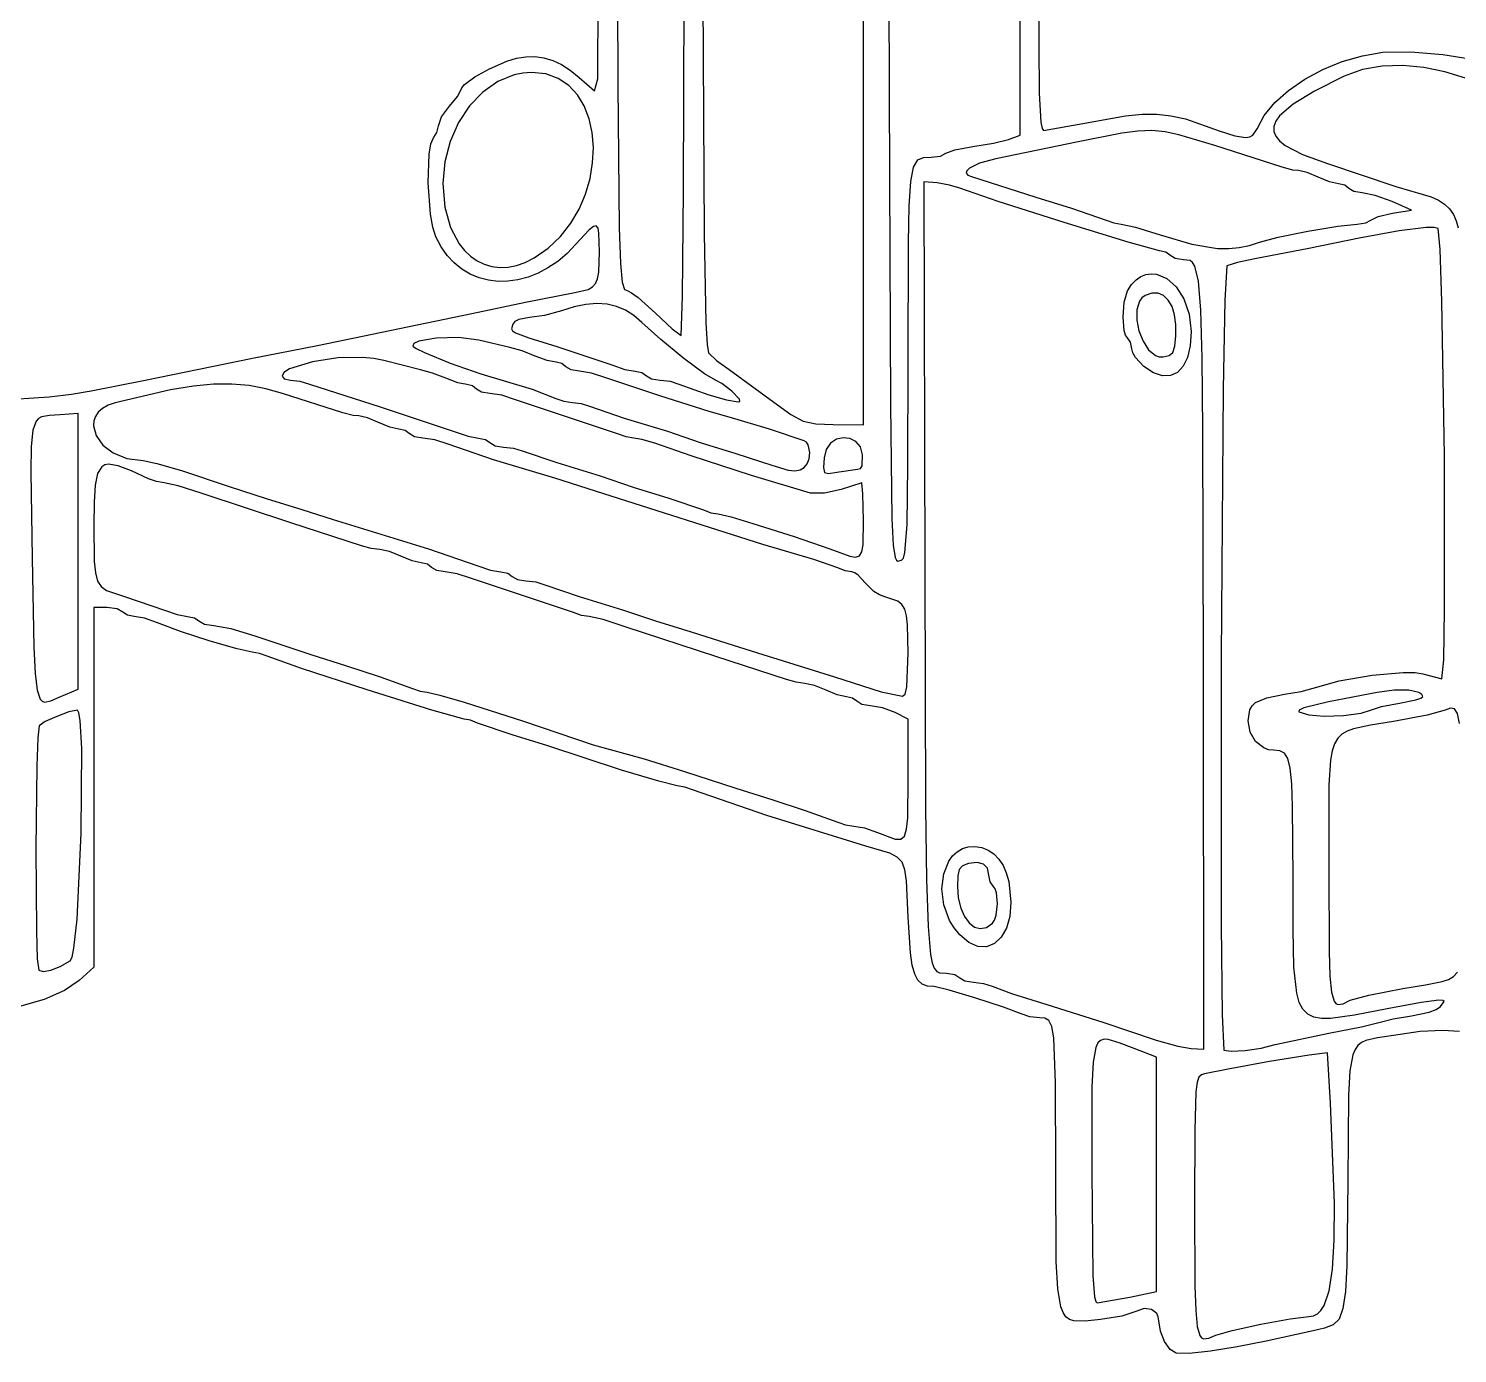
# Model space of a CAD drawing. Extents: x 19 to 1860, y 54 to 866.
# Drawn here: x 399.7 to 588.2, y 57.6 to 232.3 of the extents above; entities that cross this region are included whole.
import ezdxf

# ---------------------------------------------------------------- set-up
doc = ezdxf.new("R2010")
doc.units = 0

msp = doc.modelspace()

# ---------------------------------------------------------------- linework, layer by layer
at = {"layer": 'Layer 1'}
for p, q in [((477.27995, 260.96785), (477.420938, 224.88422)), ((513.08821, 261.82087), (513.2667, 212.56507)), ((486.098953, 211.039457), (486.229, 257.16867)), ((488.50835, 256.26099), (488.824812, 205.277615)), ((530.50146, 218.287), (530.502, 241.88)), ((532.86258, 242.61758), (533.014716, 223.793643)), ((474.78064, 225.70568), (474.898757, 241.227141)), ((509.84144, 210.65304), (509.841, 241.229)), ((462.78472, 228.02266), (464.057101, 228.415725)), ((464.057101, 228.415725), (465.290813, 228.624202)), ((465.290813, 228.624202), (466.494151, 228.646245)), ((466.494151, 228.646245), (467.675414, 228.480007)), ((467.675414, 228.480007), (468.842896, 228.123644)), ((468.842896, 228.123644), (470.004895, 227.575309)), ((573.005812, 227.976223), (575.67308, 228.752028)), ((575.67308, 228.752028), (578.36679, 229.20627)), ((578.36679, 229.20627), (582.040565, 229.270536)), ((582.040565, 229.270536), (586.281217, 228.937403)), ((586.281217, 228.937403), (589.885207, 228.348351)), ((458.579869, 225.968563), (460.520192, 227.043613)), ((460.520192, 227.043613), (462.78472, 228.02266)), ((463.774936, 226.240351), (461.613696, 225.352324)), ((464.904592, 226.472667), (463.774936, 226.240351)), ((466.05754, 226.55207), (464.904592, 226.472667)), ((467.939459, 226.345533), (466.05754, 226.55207)), ((469.57625, 225.755508), (467.939459, 226.345533)), ((470.004895, 227.575309), (471.169708, 226.833157)), ((471.169708, 226.833157), (472.34563, 225.89534)), ((568.050571, 225.642096), (570.439978, 226.924398)), ((570.439978, 226.924398), (573.005812, 227.976223)), ((575.670692, 226.915172), (573.24075, 226.03913)), ((578.274316, 227.377588), (575.670692, 226.915172)), ((580.993831, 227.460845), (578.274316, 227.377588)), ((583.771448, 227.19941), (580.993831, 227.460845)), ((586.549376, 226.627751), (583.771448, 227.19941)), ((589.269826, 225.780333), (586.549376, 226.627751)), ((456.71474, 224.1891), (456.847606, 224.536179)), ((456.847606, 224.536179), (457.224476, 224.962171)), ((457.224476, 224.962171), (458.579869, 225.968563)), ((461.613696, 225.352324), (459.630219, 223.958686)), ((470.967289, 224.826375), (469.57625, 225.755508)), ((472.111948, 223.602513), (470.967289, 224.826375)), ((472.34563, 225.89534), (474.38008, 224.1151)), ((474.38008, 224.1151), (474.78064, 225.70568)), ((477.420938, 224.88422), (477.625203, 206.056412)), ((565.912586, 224.17486), (568.050571, 225.642096)), ((573.24075, 226.03913), (569.361222, 224.089201)), ((455.23899, 222.08422), (456.281234, 223.357134)), ((456.281234, 223.357134), (456.71474, 224.1891)), ((459.630219, 223.958686), (457.880904, 222.130131)), ((473.009603, 222.128301), (472.111948, 223.602513)), ((533.014716, 223.793643), (533.241259, 219.996741)), ((562.690852, 220.867754), (564.101015, 222.568231)), ((564.101015, 222.568231), (565.912586, 224.17486)), ((569.361222, 224.089201), (566.526598, 222.36204)), ((453.76323, 219.52421), (454.196738, 220.677596)), ((454.196738, 220.677596), (455.23899, 222.08422)), ((457.880904, 222.130131), (456.422149, 219.937357)), ((473.659627, 220.448119), (473.009603, 222.128301)), ((538.76555, 219.81793), (544.404591, 220.832107)), ((544.404591, 220.832107), (546.594575, 221.044443)), ((546.594575, 221.044443), (548.548886, 221.050561)), ((548.548886, 221.050561), (550.405536, 220.843176)), ((550.405536, 220.843176), (552.302539, 220.415)), ((561.75709, 219.11897), (562.690852, 220.867754)), ((564.729577, 220.819256), (564.217887, 220.105008)), ((566.526598, 222.36204), (564.729577, 220.819256)), ((453.1176, 217.90769), (453.573585, 218.647985)), ((453.573585, 218.647985), (453.76323, 219.52421)), ((456.422149, 219.937357), (455.310355, 217.451058)), ((474.061395, 218.606345), (473.659627, 220.448119)), ((533.241259, 219.996741), (533.402758, 219.161221)), ((533.402758, 219.161221), (533.60045, 218.90448)), ((533.60045, 218.90448), (538.76555, 219.81793)), ((546.04069, 218.811478), (543.936358, 218.544218)), ((547.873505, 218.869407), (546.04069, 218.811478)), ((549.619288, 218.712926), (547.873505, 218.869407)), ((551.462524, 218.336953), (549.619288, 218.712926)), ((552.302539, 220.415), (556.76965, 218.86713)), ((556.76965, 218.86713), (558.841869, 218.166905)), ((561.200055, 218.285978), (561.75709, 219.11897)), ((564.217887, 220.105008), (563.96286, 219.422459)), ((563.96286, 219.422459), (563.963584, 218.766808)), ((563.963584, 218.766808), (564.219146, 218.133258)), ((452.528032, 215.776435), (452.762329, 217.13815)), ((452.762329, 217.13815), (453.1176, 217.90769)), ((455.310355, 217.451058), (454.601918, 214.74193)), ((474.21428, 216.64736), (474.061395, 218.606345)), ((521.879401, 216.347936), (524.25074, 216.76336)), ((524.25074, 216.76336), (526.974048, 217.198588)), ((526.974048, 217.198588), (528.98973, 217.71417)), ((538.1752, 217.40203), (527.2964, 215.13308)), ((528.98973, 217.71417), (530.50146, 218.287)), ((543.936358, 218.544218), (538.1752, 217.40203)), ((556.1793, 216.90621), (551.462524, 218.336953)), ((565.070859, 214.031194), (556.1793, 216.90621)), ((558.841869, 218.166905), (560.273492, 217.970905)), ((560.273492, 217.970905), (560.791435, 218.064129)), ((560.791435, 218.064129), (561.200055, 218.285978)), ((564.219146, 218.133258), (564.728635, 217.51701)), ((564.728635, 217.51701), (565.491137, 216.913264)), ((565.491137, 216.913264), (567.771531, 215.724084)), ((452.405756, 211.969202), (452.528032, 215.776435)), ((474.117657, 214.615542), (474.21428, 216.64736)), ((516.462967, 214.0623), (517.003217, 215.013664)), ((517.003217, 215.013664), (517.762692, 215.339943)), ((517.762692, 215.339943), (518.77871, 215.3746)), ((518.77871, 215.3746), (520.01348, 215.523068)), ((520.01348, 215.523068), (520.71011, 215.87996)), ((520.71011, 215.87996), (521.879401, 216.347936)), ((527.2964, 215.13308), (525.162727, 214.564511)), ((567.771531, 215.724084), (571.05303, 214.52733)), ((454.601918, 214.74193), (454.35324, 211.88067)), ((473.770901, 212.555271), (474.117657, 214.615542)), ((516.104626, 212.152388), (516.462967, 214.0623)), ((523.476744, 213.582728), (523.401681, 213.281594)), ((523.401681, 213.281594), (523.604692, 213.018736)), ((523.809115, 213.90701), (523.476744, 213.582728)), ((523.604692, 213.018736), (524.10654, 212.80928)), ((525.162727, 214.564511), (523.809115, 213.90701)), ((566.483615, 213.66456), (565.070859, 214.031194)), ((567.2218, 213.60942), (566.483615, 213.66456)), ((568.370773, 213.351277), (567.2218, 213.60942)), ((569.83623, 212.73063), (568.370773, 213.351277)), ((571.05303, 214.52733), (580.08632, 211.52195)), ((452.71756, 207.871438), (452.405756, 211.969202)), ((454.35324, 211.88067), (454.61283, 208.779312)), ((473.173384, 210.510926), (473.770901, 212.555271)), ((513.2667, 212.56507), (513.392503, 182.699539)), ((515.890876, 208.950464), (516.104626, 212.152388)), ((519.58153, 211.96647), (517.81064, 212.13858)), ((517.81064, 212.13858), (517.93246, 160.75358)), ((521.179035, 211.696159), (519.58153, 211.96647)), ((522.53303, 211.28805), (521.179035, 211.696159)), ((527.607789, 209.530832), (522.53303, 211.28805)), ((524.10654, 212.80928), (532.56738, 210.1121)), ((571.323568, 212.108121), (569.83623, 212.73063)), ((572.5252, 211.84817), (571.323568, 212.108121)), ((573.33737, 211.672781), (572.5252, 211.84817)), ((573.88821, 211.25623), (573.33737, 211.672781)), ((574.550198, 210.840745), (573.88821, 211.25623)), ((580.08632, 211.52195), (583.67976, 210.42919)), ((472.324482, 208.526887), (473.173384, 210.510926)), ((485.958182, 197.012431), (486.098953, 211.039457)), ((509.84084, 180.0763), (509.841, 210.653)), ((509.841, 210.653), (509.84144, 210.65304)), ((536.336411, 206.739354), (527.607789, 209.530832)), ((532.56738, 210.1121), (537.28975, 208.63262)), ((575.62947, 210.66793), (574.550198, 210.840745)), ((577.356481, 210.331094), (575.62947, 210.66793)), ((579.57577, 209.52127), (577.356481, 210.331094)), ((582.14565, 208.37461), (579.57577, 209.52127)), ((583.67976, 210.42919), (584.750465, 210.130038)), ((584.750465, 210.130038), (585.687943, 209.716975)), ((585.687943, 209.716975), (586.489253, 209.19339)), ((453.025862, 206.146559), (452.71756, 207.871438)), ((454.61283, 208.779312), (455.350844, 206.114653)), ((471.223568, 206.647532), (472.324482, 208.526887)), ((515.7844, 204.123067), (515.890876, 208.950464)), ((537.28975, 208.63262), (541.85655, 207.07946)), ((576.79177, 207.06081), (577.75538, 207.539644)), ((577.75538, 207.539644), (579.62715, 207.9732)), ((579.62715, 207.9732), (582.14565, 208.37461)), ((586.489253, 209.19339), (587.15146, 208.562676)), ((587.15146, 208.562676), (587.671624, 207.828225)), ((587.671624, 207.828225), (588.046808, 206.993427)), ((453.43023, 204.86859), (453.025862, 206.146559)), ((455.350844, 206.114653), (456.50615, 203.936406)), ((469.870017, 204.917242), (471.223568, 206.647532)), ((473.67331, 205.778558), (471.91743, 203.87789)), ((474.222107, 206.217973), (473.67331, 205.778558)), ((474.595817, 206.302346), (474.222107, 206.217973)), ((474.827699, 206.020853), (474.595817, 206.302346)), ((474.951007, 205.362669), (474.827699, 206.020853)), ((477.625203, 206.056412), (477.791604, 201.359699)), ((544.758593, 204.154491), (536.336411, 206.739354)), ((541.85655, 207.07946), (542.857148, 206.705409)), ((542.857148, 206.705409), (543.82344, 206.54981)), ((543.82344, 206.54981), (545.731578, 206.130827)), ((545.731578, 206.130827), (548.99657, 205.12347)), ((564.534546, 204.807538), (568.457121, 205.597914)), ((568.457121, 205.597914), (572.412736, 206.267448)), ((572.412736, 206.267448), (574.9642, 206.54981)), ((574.9642, 206.54981), (576.124195, 206.699924)), ((580.504406, 205.63312), (575.217508, 204.695364)), ((576.124195, 206.699924), (576.79177, 207.06081)), ((584.091882, 206.073341), (580.504406, 205.63312)), ((585.1405, 206.09013), (584.091882, 206.073341)), ((585.63486, 205.96244), (585.1405, 206.09013)), ((585.911724, 203.187184), (585.63486, 205.96244)), ((588.046808, 206.993427), (588.274072, 206.061675)), ((454.125587, 203.554604), (453.43023, 204.86859)), ((456.50615, 203.936406), (457.221184, 203.045224)), ((468.263203, 203.380394), (469.870017, 204.917242)), ((471.91743, 203.87789), (470.737435, 202.664398)), ((475.00493, 202.87294), (474.951007, 205.362669)), ((488.824812, 205.277615), (489.067607, 193.532649)), ((515.744, 188.258), (515.7844, 204.123067)), ((548.91403, 203.01712), (544.758593, 204.154491)), ((548.99657, 205.12347), (553.168538, 203.894436)), ((553.168538, 203.894436), (556.546205, 203.338862)), ((559.42048, 203.435388), (560.759754, 203.721512)), ((560.759754, 203.721512), (562.08227, 204.16265)), ((562.0822, 204.16265), (564.534546, 204.807538)), ((562.08227, 204.16265), (562.0822, 204.16265)), ((575.217508, 204.695364), (568.57626, 203.31366)), ((454.940363, 202.404448), (454.125587, 203.554604)), ((455.862114, 201.418788), (454.940363, 202.404448)), ((457.221184, 203.045224), (458.017616, 202.294287)), ((458.017616, 202.294287), (458.887806, 201.689812)), ((458.887806, 201.689812), (459.824111, 201.238012)), ((465.229914, 201.486638), (466.40244, 202.08139)), ((466.40244, 202.08139), (466.4025, 202.08137)), ((466.4025, 202.08137), (468.263203, 203.380394)), ((470.737435, 202.664398), (469.502639, 201.624074)), ((474.914499, 200.214212), (475.00493, 202.87294)), ((549.726189, 202.846346), (548.91403, 203.01712)), ((550.27704, 202.43171), (549.726189, 202.846346)), ((550.951856, 202.016226), (550.27704, 202.43171)), ((552.06198, 201.84342), (550.951856, 202.016226)), ((552.917936, 201.738125), (552.06198, 201.84342)), ((553.264437, 201.489936), (552.917936, 201.738125)), ((556.546205, 203.338862), (558.028085, 203.306948)), ((558.028085, 203.306948), (559.42048, 203.435388)), ((561.47773, 201.94592), (559.170306, 201.491578)), ((568.57626, 203.31366), (561.47773, 201.94592)), ((586.152193, 196.351838), (585.911724, 203.187184)), ((456.878395, 200.598293), (455.862114, 201.418788)), ((457.976762, 199.943628), (456.878395, 200.598293)), ((459.14477, 199.455461), (457.976762, 199.943628)), ((459.824111, 201.238012), (460.818889, 200.945101)), ((460.818889, 200.945101), (461.864501, 200.817293)), ((461.864501, 200.817293), (462.953303, 200.860804)), ((462.953303, 200.860804), (464.077655, 201.081848)), ((464.077655, 201.081848), (465.229914, 201.486638)), ((466.918425, 200.060258), (465.593893, 199.535434)), ((468.225488, 200.75625), (466.918425, 200.060258)), ((469.502639, 201.624074), (468.225488, 200.75625)), ((474.763362, 199.337643), (474.914499, 200.214212)), ((477.791604, 201.359699), (478.022475, 198.872448)), ((546.432937, 199.639454), (547.10134, 199.904796)), ((547.10134, 199.904796), (547.790654, 200.001894)), ((547.790654, 200.001894), (548.487935, 199.939095)), ((548.487935, 199.939095), (549.854625, 199.367196)), ((553.561744, 201.00777), (553.264437, 201.489936)), ((554.024147, 199.030653), (553.561744, 201.00777)), ((557.78836, 201.04253), (557.526927, 196.495169)), ((559.170306, 201.491578), (557.78836, 201.04253)), ((460.369977, 199.134458), (459.14477, 199.455461)), ((461.639936, 198.981287), (460.369977, 199.134458)), ((462.942205, 198.996615), (461.639936, 198.981287)), ((464.264339, 199.181108), (462.942205, 198.996615)), ((465.593893, 199.535434), (464.264339, 199.181108)), ((471.76733, 197.5357), (473.531924, 197.935)), ((473.531924, 197.935), (474.101602, 198.246713)), ((474.101602, 198.246713), (474.502239, 198.698035)), ((474.502239, 198.698035), (474.763362, 199.337643)), ((478.022475, 198.872448), (478.334032, 197.893165)), ((544.68263, 197.75048), (545.210638, 198.570643)), ((545.210638, 198.570643), (545.798388, 199.197519)), ((545.798388, 199.197519), (546.432937, 199.639454)), ((549.854625, 199.367196), (551.097859, 198.255883)), ((551.097859, 198.255883), (552.114088, 196.671938)), ((554.33589, 195.18507), (554.024147, 199.030653)), ((458.19049, 194.76043), (465.27406, 196.2432)), ((465.27406, 196.2432), (471.76733, 197.5357)), ((474.668845, 196.055485), (473.220988, 195.93684)), ((476.018401, 195.97096), (474.668845, 196.055485)), ((478.334032, 197.893165), (478.74249, 197.72035)), ((478.74249, 197.72035), (479.24643, 197.489812)), ((479.24643, 197.489812), (480.102506, 196.862525)), ((480.102506, 196.862525), (482.39205, 194.80368)), ((485.78628, 191.86727), (485.958182, 197.012431)), ((544.096315, 194.286175), (544.245254, 196.239311)), ((544.245254, 196.239311), (544.68263, 197.75048)), ((546.25594, 196.369538), (545.90888, 195.240255)), ((546.570878, 196.799568), (546.25594, 196.369538)), ((546.98764, 197.11416), (546.570878, 196.799568)), ((547.881906, 197.433319), (546.98764, 197.11416)), ((548.704152, 197.421863), (547.881906, 197.433319)), ((549.435256, 197.104744), (548.704152, 197.421863)), ((550.056095, 196.506912), (549.435256, 197.104744)), ((550.547548, 195.653321), (550.056095, 196.506912)), ((552.114088, 196.671938), (552.799761, 194.682143)), ((557.526927, 196.495169), (557.308253, 184.786312)), ((586.475876, 175.962678), (586.152193, 196.351838)), ((437.82519, 190.54032), (458.19049, 194.76043)), ((465.77987, 194.22133), (464.357444, 193.95706)), ((467.783789, 194.488589), (465.77987, 194.22133)), ((469.99638, 195.0949), (467.783789, 194.488589)), ((471.666333, 195.616239), (469.99638, 195.0949)), ((473.220988, 195.93684), (471.666333, 195.616239)), ((477.278155, 195.682049), (476.018401, 195.97096)), ((478.456604, 195.187535), (477.278155, 195.682049)), ((479.562246, 194.486204), (478.456604, 195.187535)), ((480.60358, 193.57684), (479.562246, 194.486204)), ((482.39205, 194.80368), (484.606601, 192.740084)), ((544.237183, 192.514606), (544.096315, 194.286175)), ((545.90888, 195.240255), (545.901146, 193.880486)), ((550.890493, 194.568921), (550.547548, 195.653321)), ((551.065807, 193.278663), (550.890493, 194.568921)), ((552.799761, 194.682143), (553.05133, 192.35328)), ((554.527715, 188.849318), (554.33589, 195.18507)), ((463.59204, 193.33186), (463.41937, 192.708674)), ((463.41937, 192.708674), (463.547704, 192.466692)), ((463.547704, 192.466692), (463.921484, 192.219689)), ((463.8645, 193.67825), (463.59204, 193.33186)), ((464.357444, 193.95706), (463.8645, 193.67825)), ((483.095492, 191.314148), (480.60358, 193.57684)), ((484.606601, 192.740084), (485.78628, 191.86727)), ((489.067607, 193.532649), (489.216167, 190.638661)), ((544.416724, 191.891764), (544.237183, 192.514606)), ((545.901146, 193.880486), (546.187426, 192.44441)), ((546.187426, 192.44441), (546.722407, 191.086202)), ((551.05437, 191.8075), (551.065807, 193.278663)), ((553.05133, 192.35328), (552.929835, 190.483481)), ((429.26586, 188.83779), (437.82519, 190.54032)), ((450.542743, 190.804597), (450.38973, 190.44787)), ((450.38973, 190.44787), (450.834143, 190.111058)), ((451.180851, 191.107554), (450.542743, 190.804597)), ((453.477604, 191.51257), (451.180851, 191.107554)), ((456.41049, 191.583746), (453.477604, 191.51257)), ((459.11001, 191.24191), (456.41049, 191.583746)), ((463.2075, 190.27756), (459.11001, 191.24191)), ((463.921484, 192.219689), (465.712388, 191.556341)), ((465.712388, 191.556341), (469.40609, 190.41007)), ((469.40609, 190.41007), (476.65726, 187.95657)), ((486.156903, 188.814773), (483.095492, 191.314148)), ((489.216167, 190.638661), (489.38513, 189.55579)), ((544.66923, 191.54814), (544.416724, 191.891764)), ((545.086114, 190.968471), (544.66923, 191.54814)), ((545.25951, 190.08539), (545.086114, 190.968471)), ((546.722407, 191.086202), (547.460774, 189.96004)), ((550.644495, 189.608455), (550.907068, 190.42256)), ((550.907068, 190.42256), (551.05437, 191.8075)), ((551.05437, 191.8075), (551.05437, 191.8075)), ((552.929835, 190.483481), (552.579091, 188.953789)), ((422.18228, 187.40892), (429.26586, 188.83779)), ((440.505215, 188.892289), (437.172552, 188.375491)), ((443.764235, 188.953932), (440.505215, 188.892289)), ((445.250775, 188.803945), (443.764235, 188.953932)), ((446.58048, 188.52802), (445.250775, 188.803945)), ((451.40159, 187.31795), (446.58048, 188.52802)), ((450.834143, 190.111058), (451.914039, 189.583615)), ((451.914039, 189.583615), (455.338696, 188.198224)), ((464.796147, 189.817099), (463.2075, 190.27756)), ((466.54333, 189.14147), (464.796147, 189.817099)), ((468.124045, 188.556159), (466.54333, 189.14147)), ((469.31242, 188.31269), (468.124045, 188.556159)), ((488.875986, 186.792041), (486.156903, 188.814773)), ((489.38513, 189.55579), (490.4631, 188.569321)), ((490.4631, 188.569321), (492.12325, 187.34262)), ((545.382236, 189.56236), (545.25951, 190.08539)), ((545.716393, 188.950884), (545.382236, 189.56236)), ((546.81487, 187.76687), (545.716393, 188.950884)), ((547.460774, 189.96004), (548.357216, 189.220101)), ((548.357216, 189.220101), (548.850555, 189.043144)), ((548.850555, 189.043144), (549.36642, 189.02056)), ((549.36642, 189.02056), (550.164872, 189.197137)), ((550.164872, 189.197137), (550.644495, 189.608455)), ((552.579091, 188.953789), (552.019713, 187.779363)), ((554.630366, 179.401695), (554.527715, 188.849318)), ((415.09871, 185.96751), (422.18228, 187.40892)), ((433.367746, 186.964206), (433.138119, 186.483459)), ((434.13538, 187.43594), (433.367746, 186.964206)), ((437.172552, 188.375491), (434.13538, 187.43594)), ((452.990236, 186.870285), (451.40159, 187.31795)), ((454.73744, 186.19999), (452.990236, 186.870285)), ((455.338696, 188.198224), (459.380546, 186.774468)), ((459.380546, 186.774468), (462.75643, 185.79512)), ((470.061584, 188.13988), (469.31242, 188.31269)), ((470.58622, 187.7244), (470.061584, 188.13988)), ((471.261252, 187.308905), (470.58622, 187.7244)), ((472.37193, 187.13608), (471.261252, 187.308905)), ((473.944842, 186.89523), (472.37193, 187.13608)), ((475.73128, 186.31616), (473.944842, 186.89523)), ((476.65726, 187.95657), (478.357003, 187.376934)), ((478.357003, 187.376934), (479.72148, 187.13587)), ((479.72148, 187.13587), (480.623706, 186.96306)), ((480.623706, 186.96306), (481.21205, 186.54758)), ((490.34092, 185.95928), (488.875986, 186.792041)), ((492.12325, 187.34262), (498.03487, 183.05294)), ((515.714943, 174.7007), (515.74461, 188.25737)), ((515.74461, 188.25737), (515.744, 188.258)), ((548.108114, 186.937549), (546.81476, 187.76687)), ((546.81476, 187.76687), (546.81487, 187.76687)), ((549.2959, 186.539298), (548.108114, 186.937549)), ((551.272313, 186.975366), (550.357504, 186.556958)), ((552.019713, 187.779363), (551.272313, 186.975366)), ((407.72, 184.489), (415.09871, 185.96751)), ((421.443038, 185.15412), (418.446518, 184.663543)), ((424.108898, 185.411204), (421.443038, 185.15412)), ((426.531066, 185.439676), (424.108898, 185.411204)), ((428.796513, 185.244417), (426.531066, 185.439676)), ((430.992208, 184.830308), (428.796513, 185.244417)), ((433.20512, 184.20223), (430.992208, 184.830308)), ((433.138119, 186.483459), (433.437074, 186.109839)), ((433.437074, 186.109839), (434.25519, 185.95949)), ((434.25519, 185.95949), (435.467679, 185.802119)), ((435.467679, 185.802119), (436.76395, 185.42379)), ((436.76395, 185.42379), (446.08893, 182.42273)), ((456.31815, 185.614652), (454.73744, 186.19999)), ((457.50652, 185.37118), (456.31815, 185.614652)), ((458.255671, 185.198366), (457.50652, 185.37118)), ((458.78031, 184.78289), (458.255671, 185.198366)), ((459.455357, 184.36741), (458.78031, 184.78289)), ((462.75643, 185.79512), (466.115265, 184.773313)), ((466.115265, 184.773313), (469.25, 183.52745)), ((482.98247, 183.88055), (475.73128, 186.31616)), ((481.21205, 186.54758), (481.895291, 186.132095)), ((481.895291, 186.132095), (483.02578, 185.95928)), ((483.02578, 185.95928), (484.350174, 185.804481)), ((484.350174, 185.804481), (485.49972, 185.43234)), ((485.49972, 185.43234), (489.46122, 184.028673)), ((491.146635, 185.52744), (490.34092, 185.95928)), ((492.4835, 184.48924), (491.146635, 185.52744)), ((550.357504, 186.556958), (549.2959, 186.539298)), ((557.308253, 184.786312), (557.035158, 149.415309)), ((395.635795, 183.333572), (402.403014, 183.757369)), ((402.403014, 183.757369), (405.365048, 184.088974)), ((405.365048, 184.088974), (407.71962, 184.48862)), ((407.71962, 184.48862), (407.72, 184.489)), ((411.11362, 182.96239), (410.190022, 182.642981)), ((418.446518, 184.663543), (411.11362, 182.96239)), ((441.154513, 181.656324), (433.20512, 184.20223)), ((460.56602, 184.1946), (459.455357, 184.36741)), ((462.138951, 183.953735), (460.56602, 184.1946)), ((463.9254, 183.37468), (462.138951, 183.953735)), ((471.17656, 180.94828), (463.9254, 183.37468)), ((469.25, 183.52745), (470.325426, 183.16764)), ((470.325426, 183.16764), (471.47163, 183.01798)), ((471.47163, 183.01798), (472.617842, 182.866665)), ((472.617842, 182.866665), (473.69327, 182.50286)), ((489.47574, 181.8033), (482.98247, 183.88055)), ((489.46122, 184.028673), (491.786006, 183.379274)), ((491.786006, 183.379274), (493.31316, 183.07472)), ((493.485534, 183.437423), (492.48346, 184.48924)), ((492.48346, 184.48924), (492.4835, 184.48924)), ((493.31316, 183.07472), (493.553691, 183.15708)), ((493.553691, 183.15708), (493.485534, 183.437423)), ((498.03487, 183.05294), (500.274741, 181.427023)), ((401.428309, 181.121228), (401.035414, 180.905078)), ((402.465569, 181.303242), (401.428309, 181.121228)), ((403.88282, 181.37979), (402.465569, 181.303242)), ((406.244, 181.547), (403.88282, 181.37979)), ((406.244, 163.366), (406.244, 181.547)), ((408.529962, 181.17663), (408.320883, 180.571807)), ((408.905984, 181.734101), (408.529962, 181.17663)), ((409.45674, 182.228218), (408.905984, 181.734101)), ((410.190022, 182.642981), (409.45674, 182.228218)), ((442.510901, 181.311873), (441.154513, 181.656324)), ((443.25932, 181.25268), (442.510901, 181.311873)), ((444.408304, 180.994534), (443.25932, 181.25268)), ((445.87375, 180.37386), (444.408304, 180.994534)), ((446.08893, 182.42273), (455.99646, 179.13448)), ((473.69327, 182.50286), (478.26006, 180.95468)), ((478.26006, 180.95468), (483.977634, 179.205512)), ((492.1321, 181.07435), (489.47574, 181.8033)), ((497.44477, 179.47671), (492.1321, 181.07435)), ((500.274741, 181.427023), (501.892387, 180.558254)), ((513.392503, 182.699539), (513.591799, 167.697245)), ((400.279206, 179.345211), (400.060085, 177.203413)), ((400.717401, 180.55985), (400.279206, 179.345211)), ((401.035414, 180.905078), (400.717401, 180.55985)), ((408.320883, 180.571807), (408.270954, 179.935632)), ((408.270954, 179.935632), (408.617384, 178.633229)), ((447.361091, 179.751369), (445.87375, 180.37386)), ((448.56272, 179.49142), (447.361091, 179.751369)), ((449.374899, 179.316035), (448.56272, 179.49142)), ((449.92574, 178.89948), (449.374899, 179.316035)), ((455.99646, 179.13448), (457.696194, 178.553311)), ((477.51426, 178.82668), (471.17656, 180.94828)), ((483.977634, 179.205512), (488.29516, 177.74343)), ((502.01958, 177.95335), (497.44477, 179.47671)), ((501.892387, 180.558254), (503.53664, 180.203218)), ((503.53664, 180.203218), (505.85633, 180.1185)), ((505.85633, 180.1185), (509.84084, 180.0763)), ((554.69112, 148.68402), (554.630366, 179.401695)), ((400.060085, 177.203413), (400.006398, 173.860559)), ((408.617384, 178.633229), (409.50692, 177.397425)), ((409.50692, 177.397425), (410.877231, 176.356225)), ((450.600776, 178.483986), (449.92574, 178.89948)), ((451.71145, 178.31117), (450.600776, 178.483986)), ((453.284376, 178.072308), (451.71145, 178.31117)), ((455.07082, 177.49803), (453.284376, 178.072308)), ((461.036788, 175.44488), (455.07082, 177.49803)), ((457.696194, 178.553311), (459.06067, 178.31157)), ((459.06067, 178.31157), (459.962882, 178.138756)), ((459.962882, 178.138756), (460.55122, 177.72328)), ((460.55122, 177.72328), (461.234476, 177.307791)), ((461.234476, 177.307791), (462.36498, 177.13498)), ((478.538189, 178.462884), (477.51426, 178.82668)), ((479.56058, 178.31157), (478.538189, 178.462884)), ((480.616173, 178.140879), (479.56058, 178.31157)), ((482.329576, 177.660686), (480.616173, 178.140879)), ((487.11461, 175.96308), (482.329576, 177.660686)), ((488.29516, 177.74343), (493.01753, 176.26657)), ((502.305229, 177.772439), (502.01958, 177.95335)), ((502.537683, 177.422665), (502.305229, 177.772439)), ((502.74842, 176.41804), (502.537683, 177.422665)), ((505.501462, 177.632025), (504.919081, 176.823057)), ((506.283651, 178.14932), (505.501462, 177.632025)), ((507.166767, 178.367651), (506.283651, 178.14932)), ((508.051928, 178.279724), (507.166767, 178.367651)), ((508.840252, 177.878245), (508.051928, 178.279724)), ((509.432856, 177.155921), (508.840252, 177.878245)), ((410.877231, 176.356225), (412.665985, 175.637636)), ((412.665985, 175.637636), (414.81085, 175.36966)), ((414.81085, 175.36966), (416.629237, 174.980891)), ((469.11042, 173.01634), (461.036788, 175.44488)), ((462.36498, 177.13498), (463.689364, 176.983664)), ((463.689364, 176.983664), (464.8389, 176.61985)), ((464.8389, 176.61985), (469.4057, 175.07168)), ((495.054659, 173.365336), (487.11461, 175.96308)), ((493.01753, 176.26657), (497.73992, 174.73786)), ((502.424471, 174.902518), (502.664207, 175.569129)), ((502.664207, 175.569129), (502.74842, 176.41804)), ((502.74842, 176.41804), (502.74842, 176.41804)), ((504.63539, 175.72971), (504.556457, 174.413908)), ((504.919081, 176.823057), (504.63539, 175.72971)), ((509.73086, 176.10546), (509.432856, 177.155921)), ((509.673881, 174.640806), (509.73086, 176.10546)), ((586.509777, 155.718548), (586.475876, 175.962678)), ((400.006398, 173.860559), (400.18077, 162.47609)), ((408.802062, 173.632825), (408.482041, 172.087277)), ((409.371071, 174.537917), (408.802062, 173.632825)), ((409.770758, 174.768688), (409.371071, 174.537917)), ((410.258864, 174.86142), (409.770758, 174.768688)), ((411.535238, 174.662197), (410.258864, 174.86142)), ((413.269988, 173.999112), (411.535238, 174.662197)), ((415.53291, 172.93103), (413.269988, 173.999112)), ((416.629237, 174.980891), (419.899289, 174.041578)), ((419.899289, 174.041578), (426.31375, 171.87327)), ((469.4057, 175.07168), (475.123266, 173.322505)), ((497.73992, 174.73786), (499.917386, 174.061466)), ((499.917386, 174.061466), (500.775669, 173.997679)), ((500.775669, 173.997679), (501.479848, 174.116673)), ((501.479848, 174.116673), (502.029566, 174.418325)), ((502.029566, 174.418325), (502.424471, 174.902518)), ((504.556457, 174.413908), (504.707223, 173.775801)), ((504.707223, 173.775801), (505.246349, 173.636649)), ((505.246349, 173.636649), (506.3325, 173.81771)), ((506.3325, 173.81771), (509.06677, 174.19346)), ((509.06677, 174.19346), (509.443084, 174.301465)), ((509.06677, 174.19346), (509.06677, 174.19346)), ((509.443084, 174.301465), (509.673881, 174.640806)), ((515.589847, 166.875636), (515.714943, 174.7007)), ((408.482041, 172.087277), (408.341213, 169.84241)), ((416.55895, 172.575905), (415.53291, 172.93103)), ((417.58643, 172.4282), (416.55895, 172.575905)), ((419.443585, 172.01802), (417.58643, 172.4282)), ((422.46438, 171.03181), (419.443585, 172.01802)), ((426.31375, 171.87327), (431.03612, 170.35503)), ((475.60371, 170.96065), (469.11042, 173.01634)), ((475.123266, 173.322505), (479.4408, 171.86043)), ((479.4408, 171.86043), (484.16316, 170.39328)), ((502.84311, 171.0304), (495.054659, 173.365336)), ((506.90182, 171.55041), (504.6794, 171.035416)), ((509.62016, 172.42855), (506.90182, 171.55041)), ((509.7761, 170.959641), (509.62016, 172.42855)), ((408.341213, 169.84241), (408.30978, 166.83936)), ((434.28288, 167.13543), (422.46438, 171.03181)), ((431.03612, 170.35503), (435.75851, 168.89629)), ((496.55931, 164.26464), (475.60371, 170.96065)), ((484.16316, 170.39328), (488.72996, 168.8401)), ((504.6794, 171.035416), (502.84311, 171.0304)), ((509.84102, 167.428), (509.7761, 170.959641)), ((435.75851, 168.89629), (439.89058, 167.57815)), ((488.72996, 168.8401), (489.72181, 168.466041)), ((489.72181, 168.466041), (490.66707, 168.31045)), ((490.66707, 168.31045), (492.389495, 167.942477)), ((492.389495, 167.942477), (495.24988, 167.05783)), ((408.30978, 166.83936), (408.369495, 162.031165)), ((443.60785, 164.11963), (434.28288, 167.13543)), ((439.89058, 167.57815), (452.465525, 163.683391)), ((495.24988, 167.05783), (500.69152, 165.3397)), ((509.788112, 164.225401), (509.84113, 167.428)), ((509.84113, 167.428), (509.84102, 167.428)), ((513.591799, 167.697245), (513.767908, 164.201304)), ((515.315183, 163.228464), (515.589847, 166.875636)), ((444.884304, 163.755231), (443.60785, 164.11963)), ((503.276276, 162.294464), (496.55931, 164.26464)), ((500.69152, 165.3397), (505.41389, 163.70688)), ((509.637958, 163.309683), (509.788112, 164.225401)), ((513.767908, 164.201304), (514.021073, 162.538964)), ((400.18077, 162.47609), (400.410191, 150.719271)), ((406.244, 145.18532), (406.244, 163.366)), ((446.04915, 163.60369), (444.884304, 163.755231)), ((447.312343, 163.345544), (446.04915, 163.60369)), ((448.8253, 162.72487), (447.312343, 163.345544)), ((450.312621, 162.102382), (448.8253, 162.72487)), ((451.51426, 161.84243), (450.312621, 162.102382)), ((452.465525, 163.683391), (458.94768, 161.48016)), ((506.43879, 161.17724), (503.276276, 162.294464)), ((505.41389, 163.70688), (508.021862, 162.740848)), ((508.021862, 162.740848), (508.810754, 162.614408)), ((508.810754, 162.614408), (509.330812, 162.788352)), ((509.330812, 162.788352), (509.637958, 163.309683)), ((514.021073, 162.538964), (514.182664, 162.19933)), ((514.182664, 162.19933), (514.370853, 162.08282)), ((514.370853, 162.08282), (514.83681, 162.20547)), ((514.83681, 162.20547), (515.104844, 162.486052)), ((515.104844, 162.486052), (515.315183, 163.228464)), ((408.369495, 162.031165), (408.516254, 160.521108)), ((408.516254, 160.521108), (408.805049, 159.457294)), ((452.326423, 161.667045), (451.51426, 161.84243)), ((452.87727, 161.25049), (452.326423, 161.667045)), ((453.552303, 160.834987), (452.87727, 161.25049)), ((454.66298, 160.66217), (453.552303, 160.834987)), ((456.235893, 160.42132), (454.66298, 160.66217)), ((458.02233, 159.84225), (456.235893, 160.42132)), ((458.94768, 161.48016), (460.647425, 160.902413)), ((460.647425, 160.902413), (462.01192, 160.66212)), ((462.01192, 160.66212), (462.914134, 160.48931)), ((462.914134, 160.48931), (463.50248, 160.07383)), ((507.405223, 160.813435), (506.43879, 161.17724)), ((508.28938, 160.66212), (507.405223, 160.813435)), ((508.685745, 160.546801), (508.28938, 160.66212)), ((509.154673, 160.232819), (508.685745, 160.546801)), ((510.07575, 159.20072), (509.154673, 160.232819)), ((517.93246, 160.75358), (518.039927, 129.549094)), ((408.805049, 159.457294), (409.283957, 158.727385)), ((409.283957, 158.727385), (410.001056, 158.219043)), ((465.27352, 157.41588), (458.02233, 159.84225)), ((463.50248, 160.07383), (464.185716, 159.658346)), ((464.185716, 159.658346), (465.3162, 159.48554)), ((465.3162, 159.48554), (466.64061, 159.334221)), ((466.64061, 159.334221), (467.79015, 158.97042)), ((467.79015, 158.97042), (472.35694, 157.42224)), ((511.228983, 158.055585), (510.07575, 159.20072)), ((410.001056, 158.219043), (412.34213, 157.41771)), ((412.34213, 157.41771), (417.62699, 155.6131)), ((471.61122, 155.29429), (465.27352, 157.41588)), ((472.35694, 157.42224), (478.074503, 155.673065)), ((511.949196, 157.61931), (511.228983, 158.055585)), ((512.65241, 157.35469), (511.949196, 157.61931)), ((514.356154, 156.786109), (512.65241, 157.35469)), ((514.902153, 156.358367), (514.356154, 156.786109)), ((410.04595, 155.95596), (408.31, 155.956)), ((408.31, 155.956), (408.31, 132.245)), ((411.379239, 155.783139), (410.04595, 155.95596)), ((412.14684, 155.36764), (411.379239, 155.783139)), ((412.735171, 154.952156), (412.14684, 155.36764)), ((413.63737, 154.77935), (412.735171, 154.952156)), ((415.001861, 154.537336), (413.63737, 154.77935)), ((417.62699, 155.6131), (419.32673, 155.024141)), ((419.32673, 155.024141), (420.69122, 154.77917)), ((420.69122, 154.77917), (421.593419, 154.60636)), ((421.593419, 154.60636), (422.18175, 154.19088)), ((472.637268, 154.930477), (471.61122, 155.29429)), ((473.66474, 154.77917), (472.637268, 154.930477)), ((475.5219, 154.368981), (473.66474, 154.77917)), ((478.074503, 155.673065), (482.39204, 154.21099)), ((515.283256, 155.742175), (514.902153, 156.358367)), ((515.528728, 154.867923), (515.283256, 155.742175)), ((515.667833, 153.666001), (515.528728, 154.867923)), ((586.388016, 149.064492), (586.509777, 155.718548)), ((416.70161, 153.95549), (415.001861, 154.537336)), ((419.751976, 152.816993), (416.70161, 153.95549)), ((423.652639, 151.541454), (419.751976, 152.816993)), ((422.18175, 154.19088), (422.902328, 153.77537)), ((422.902328, 153.77537), (424.12254, 153.60256)), ((424.12254, 153.60256), (426.366346, 153.192882)), ((426.366346, 153.192882), (429.54796, 152.20794)), ((478.5427, 153.38277), (475.5219, 154.368981)), ((490.3612, 149.48639), (478.5427, 153.38277)), ((482.39204, 154.21099), (487.11444, 152.73412)), ((487.11444, 152.73412), (491.83683, 151.23984)), ((515.744, 150.0007), (515.667833, 153.666001)), ((427.201737, 150.50229), (423.652639, 151.541454)), ((429.54796, 152.20794), (436.93923, 149.77231)), ((491.83683, 151.23984), (496.55919, 149.77097)), ((400.410191, 150.719271), (400.572086, 147.242922)), ((429.19741, 150.07292), (427.201737, 150.50229)), ((430.183211, 149.91325), (429.19741, 150.07292)), ((431.19191, 149.52936), (430.183211, 149.91325)), ((435.72361, 147.913645), (431.19191, 149.52936)), ((436.93923, 149.77231), (441.66159, 148.27538)), ((499.68617, 146.47059), (490.3612, 149.48639)), ((496.55919, 149.77097), (506.00398, 146.81616)), ((515.579368, 145.500534), (515.74388, 150.0007)), ((515.74388, 150.0007), (515.744, 150.0007)), ((557.035158, 149.415309), (557.041028, 113.991916)), ((586.15776, 146.54304), (586.388016, 149.064492)), ((400.572086, 147.242922), (400.828689, 145.04289)), ((444.370467, 145.097803), (435.72361, 147.913645)), ((441.66159, 148.27538), (446.08884, 146.81604)), ((554.69119, 148.68403), (554.69112, 148.68402)), ((554.72439, 97.71403), (554.69119, 148.68403)), ((572.574952, 146.291996), (576.94768, 147.028254)), ((576.94768, 147.028254), (581.047633, 147.389817)), ((581.047633, 147.389817), (582.608747, 147.380002)), ((582.608747, 147.380002), (583.63778, 147.21641)), ((583.63778, 147.21641), (586.15776, 146.54304)), ((403.75099, 144.13009), (406.244, 145.18532)), ((446.08884, 146.81604), (450.36049, 145.29527)), ((450.36049, 145.29527), (451.351489, 144.929989)), ((500.962614, 146.106191), (499.68617, 146.47059)), ((502.12745, 145.95465), (500.962614, 146.106191)), ((503.390649, 145.696504), (502.12745, 145.95465)), ((504.90359, 145.07583), (503.390649, 145.696504)), ((506.00398, 146.81616), (512.18517, 144.858161)), ((515.351275, 144.530276), (515.579368, 145.500534)), ((567.574029, 144.90283), (569.16648, 145.34132)), ((569.16648, 145.34132), (572.574952, 146.291996)), ((400.828689, 145.04289), (401.227441, 143.875383)), ((401.227441, 143.875383), (401.494948, 143.602641)), ((401.494948, 143.602641), (401.815782, 143.496609)), ((401.815782, 143.496609), (402.641151, 143.662775)), ((402.641151, 143.662775), (403.75099, 144.13009)), ((452.921322, 142.425581), (444.370467, 145.097803)), ((451.351489, 144.929989), (452.29472, 144.77803)), ((452.29472, 144.77803), (453.970907, 144.416517)), ((453.970907, 144.416517), (457.186089, 143.495465)), ((457.186089, 143.495465), (464.97842, 140.95566)), ((506.390934, 144.453339), (504.90359, 145.07583)), ((507.59258, 144.19339), (506.390934, 144.453339)), ((508.404731, 144.018009), (507.59258, 144.19339)), ((508.95556, 143.60145), (508.404731, 144.018009)), ((509.645114, 143.185947), (508.95556, 143.60145)), ((512.18517, 144.858161), (515.006, 144.25794)), ((515.006, 144.25794), (515.351275, 144.530276)), ((561.112403, 142.979342), (561.56552, 143.414554)), ((561.56552, 143.414554), (563.034193, 144.058854)), ((563.034193, 144.058854), (565.4032, 144.51099)), ((565.4032, 144.51099), (567.574029, 144.90283)), ((571.194362, 143.503895), (567.93685, 142.714155)), ((577.6144, 144.76972), (571.194362, 143.503895)), ((579.855232, 145.053874), (577.6144, 144.76972)), ((578.18706, 142.919116), (580.5431, 143.34504)), ((581.777615, 145.03752), (579.855232, 145.053874)), ((580.5431, 143.34504), (582.721386, 143.764859)), ((583.121643, 144.745226), (581.777615, 145.03752)), ((582.721386, 143.764859), (583.384036, 143.995148)), ((583.495554, 144.503279), (583.121643, 144.745226)), ((583.384036, 143.995148), (583.62741, 144.20156)), ((583.62741, 144.20156), (583.495554, 144.503279)), ((403.411603, 141.600219), (401.913458, 140.918941)), ((405.010521, 142.179705), (403.411603, 141.600219)), ((406.13835, 142.4246), (405.010521, 142.179705)), ((406.355891, 142.062466), (406.13835, 142.4246)), ((406.524514, 141.038168), (406.355891, 142.062466)), ((457.16501, 141.24073), (452.921322, 142.425581)), ((510.79063, 143.01313), (509.645114, 143.185947)), ((512.340549, 142.749465), (510.79063, 143.01313)), ((514.00242, 142.11557), (512.340549, 142.749465)), ((515.744, 141.218), (514.00242, 142.11557)), ((560.60718, 141.02466), (560.816682, 142.446889)), ((560.816682, 142.446889), (561.112403, 142.979342)), ((567.31165, 142.437789), (567.258212, 142.20841)), ((567.258212, 142.20841), (568.5748, 141.79457)), ((567.93685, 142.714155), (567.31165, 142.437789)), ((568.5748, 141.79457), (570.632717, 141.625656)), ((570.632717, 141.625656), (573.178412, 141.72096)), ((573.178412, 141.72096), (575.492031, 142.021336)), ((575.492031, 142.021336), (576.85372, 142.46764)), ((576.85372, 142.46764), (578.18706, 142.919116)), ((576.85372, 142.46764), (576.85372, 142.46764)), ((584.184598, 141.771405), (579.75955, 140.91215)), ((586.57977, 142.42462), (584.184598, 141.771405)), ((587.260069, 142.699832), (586.57977, 142.42462)), ((587.788245, 142.602793), (587.260069, 142.699832)), ((588.187512, 141.972147), (587.788245, 142.602793)), ((588.481086, 140.646533), (588.187512, 141.972147)), ((401.08795, 140.36867), (400.906812, 138.790778)), ((401.913458, 140.918941), (401.08795, 140.36867)), ((406.72545, 137.375704), (406.524514, 141.038168)), ((457.992874, 141.090555), (457.16501, 141.24073)), ((458.9359, 140.71877), (457.992874, 141.090555)), ((463.5027, 139.16559), (458.9359, 140.71877)), ((464.97842, 140.95566), (474.191025, 137.853487)), ((515.7436, 133.29084), (515.744, 141.218)), ((560.867711, 139.506736), (560.60718, 141.02466)), ((561.578815, 138.269072), (560.867711, 139.506736)), ((573.634831, 139.665685), (572.948814, 139.255613)), ((574.478961, 139.972725), (573.634831, 139.665685)), ((576.706149, 140.426026), (574.478961, 139.972725)), ((579.75955, 140.91215), (576.706149, 140.426026)), ((400.906812, 138.790778), (400.773299, 135.089101)), ((468.22506, 137.70219), (463.5027, 139.16559)), ((477.928535, 134.513565), (468.22506, 137.70219)), ((474.191025, 137.853487), (480.91642, 135.99219)), ((562.634762, 137.435595), (561.578815, 138.269072)), ((571.986535, 137.978054), (571.67798, 137.036408)), ((572.404764, 138.705429), (571.986535, 137.978054)), ((572.948814, 139.255613), (572.404764, 138.705429)), ((406.655188, 126.203661), (406.72545, 137.375704)), ((480.91642, 135.99219), (486.22909, 134.34628)), ((563.25901, 137.209153), (562.634762, 137.435595)), ((563.92982, 137.13023), (563.25901, 137.209153)), ((564.74994, 137.067858), (563.92982, 137.13023)), ((565.375154, 136.765878), (564.74994, 137.067858)), ((565.831834, 136.051997), (565.375154, 136.765878)), ((566.146348, 134.753918), (565.831834, 136.051997)), ((571.462952, 135.843413), (571.248891, 132.555055)), ((571.67798, 137.036408), (571.462952, 135.843413)), ((400.773299, 135.089101), (400.653705, 124.15875)), ((482.833494, 133.042578), (477.928535, 134.513565)), ((486.22909, 134.34628), (493.01751, 132.12702)), ((566.345066, 132.699346), (566.146348, 134.753918)), ((408.31, 132.245), (408.31, 108.534)), ((485.28496, 132.4239), (482.833494, 133.042578)), ((486.264211, 132.267902), (485.28496, 132.4239)), ((487.2702, 131.89283), (486.264211, 132.267902)), ((493.01751, 132.12702), (497.7399, 130.62634)), ((515.6841, 128.221685), (515.74398, 133.29106)), ((515.74398, 133.29106), (515.7436, 133.29084)), ((566.454359, 129.715988), (566.345066, 132.699346)), ((571.248891, 132.555055), (571.23265, 121.33065)), ((497.115311, 128.540105), (487.2702, 131.89283)), ((497.7399, 130.62634), (502.16714, 129.16699)), ((510.1362, 124.49942), (497.115311, 128.540105)), ((502.16714, 129.16699), (506.43877, 127.64623)), ((515.53673, 126.724928), (515.6841, 128.221685)), ((518.039927, 129.549094), (518.155886, 120.099763)), ((566.51015, 120.27373), (566.454359, 129.715988)), ((506.43877, 127.64623), (507.491939, 127.280954)), ((507.491939, 127.280954), (508.58464, 127.129)), ((508.58464, 127.129), (509.959675, 126.876534)), ((509.959675, 126.876534), (511.69171, 126.26955)), ((515.246611, 125.808429), (515.53673, 126.724928)), ((406.094669, 114.870438), (406.655188, 126.203661)), ((513.340152, 123.544372), (510.1362, 124.49942)), ((511.69171, 126.26955), (514.044739, 125.38111)), ((514.044739, 125.38111), (514.765397, 125.388414)), ((514.765397, 125.388414), (515.246611, 125.808429)), ((523.665211, 124.393919), (524.521864, 124.448001)), ((524.521864, 124.448001), (525.45573, 124.29532)), ((400.653705, 124.15875), (400.738283, 113.266334)), ((514.296475, 123.045443), (513.340152, 123.544372)), ((514.926445, 122.357851), (514.296475, 123.045443)), ((521.109019, 122.497318), (521.607673, 123.184773)), ((521.607673, 123.184773), (522.2032, 123.742937)), ((522.2032, 123.742937), (522.890684, 124.152441)), ((522.890684, 124.152441), (523.665211, 124.393919)), ((525.45573, 124.29532), (526.308319, 123.962343)), ((526.308319, 123.962343), (527.06022, 123.455195)), ((527.06022, 123.455195), (527.708239, 122.779898)), ((527.708239, 122.779898), (528.24918, 121.942474)), ((515.308123, 121.350801), (514.926445, 122.357851)), ((515.519572, 119.893497), (515.308123, 121.350801)), ((520.181419, 118.841946), (520.421985, 120.812006)), ((520.421985, 120.812006), (521.109019, 122.497318)), ((522.485304, 121.418086), (522.285583, 120.563913)), ((522.92185, 121.895206), (522.485304, 121.418086)), ((523.68005, 122.17276), (522.92185, 121.895206)), ((524.852108, 122.327901), (523.68005, 122.17276)), ((525.693225, 122.125945), (524.852108, 122.327901)), ((526.200224, 121.568669), (525.693225, 122.125945)), ((526.36993, 120.65785), (526.200224, 121.568669)), ((526.54333, 119.769066), (526.36993, 120.65785)), ((528.24918, 121.942474), (528.679849, 120.948944)), ((528.679849, 120.948944), (528.99705, 119.805331)), ((571.23265, 121.33065), (571.278471, 110.586416)), ((515.74403, 115.10495), (515.519572, 119.893497)), ((518.155886, 120.099763), (518.361384, 113.863468)), ((520.42664, 116.742083), (520.181419, 118.841946)), ((522.285583, 120.563913), (522.23786, 119.1552)), ((522.23786, 119.1552), (522.350896, 117.645163)), ((526.96024, 119.1871), (526.54333, 119.769066)), ((527.226974, 118.866557), (526.96024, 119.1871)), ((527.410063, 118.330089), (527.226974, 118.866557)), ((528.99705, 119.805331), (529.27827, 117.09194)), ((566.507504, 113.499879), (566.51015, 120.27373)), ((522.350896, 117.645163), (522.666522, 116.319094)), ((527.338151, 115.356154), (527.531741, 116.875618)), ((527.531741, 116.875618), (527.410063, 118.330089)), ((529.27827, 117.09194), (529.138818, 115.218487)), ((516.042425, 110.390646), (515.74403, 115.10495)), ((521.196967, 114.667359), (520.42664, 116.742083)), ((522.666522, 116.319094), (523.149514, 115.214104)), ((523.149514, 115.214104), (523.764651, 114.367301)), ((527.127155, 114.738448), (527.338151, 115.356154)), ((529.138818, 115.218487), (528.699862, 113.663058)), ((400.738283, 113.266334), (400.859986, 109.612076)), ((405.682784, 111.006498), (406.094669, 114.870438)), ((518.361384, 113.863468), (518.692463, 110.17353)), ((521.791333, 113.687845), (521.196967, 114.667359)), ((522.53172, 112.77272), (521.791333, 113.687845)), ((523.764651, 114.367301), (524.476709, 113.815797)), ((524.476709, 113.815797), (525.250465, 113.5967)), ((525.250465, 113.5967), (526.050696, 113.747121)), ((526.050696, 113.747121), (526.84218, 114.30417)), ((526.84217, 114.30417), (527.127155, 114.738448)), ((526.84218, 114.30417), (526.84217, 114.30417)), ((528.699862, 113.663058), (528.010601, 112.457148)), ((557.041028, 113.991916), (557.171062, 102.217572)), ((566.611761, 108.513582), (566.507504, 113.499879)), ((523.734507, 111.758617), (522.53172, 112.77274)), ((522.53172, 112.77274), (522.53172, 112.77272)), ((524.932988, 111.251493), (523.734507, 111.758617)), ((526.077964, 111.21987), (524.932988, 111.251493)), ((527.120235, 111.632254), (526.077964, 111.21987)), ((528.010601, 112.457148), (527.120235, 111.632254)), ((400.859986, 109.612076), (401.03615, 108.10057)), ((403.87512, 108.585858), (405.21093, 109.33799)), ((405.21093, 109.33799), (405.211, 109.338)), ((405.211, 109.338), (405.453074, 109.851241)), ((405.453074, 109.851241), (405.682784, 111.006498)), ((516.276053, 108.787649), (516.042425, 110.390646)), ((518.692463, 110.17353), (518.916359, 109.075109)), ((571.278471, 110.586416), (571.384468, 107.322681)), ((401.03615, 108.10057), (401.644293, 107.92461)), ((401.644293, 107.92461), (402.638429, 108.100553)), ((402.638429, 108.100553), (403.87512, 108.585858)), ((408.31, 108.534), (406.39152, 106.77267)), ((516.595494, 107.608626), (516.276053, 108.787649)), ((517.022891, 106.794481), (516.595494, 107.608626)), ((518.916359, 109.075109), (519.185166, 108.363272)), ((519.185166, 108.363272), (519.503389, 107.954686)), ((519.503389, 107.954686), (519.875534, 107.766015)), ((519.875534, 107.766015), (520.79961, 107.71508)), ((520.79961, 107.71508), (521.873378, 107.54227)), ((521.873378, 107.54227), (522.53307, 107.12679)), ((566.991209, 105.080452), (566.611761, 108.513582)), ((587.676296, 107.305891), (588.202945, 107.84697)), ((406.39152, 106.77267), (404.451005, 105.424455)), ((517.580389, 106.286116), (517.022891, 106.794481)), ((518.29013, 106.024434), (517.580389, 106.286116)), ((519.17426, 105.95034), (518.29013, 106.024434)), ((521.132613, 105.499336), (519.17426, 105.95034)), ((522.53307, 107.12679), (523.216321, 106.7113)), ((523.216321, 106.7113), (524.34682, 106.53848)), ((524.34682, 106.53848), (525.671205, 106.379227)), ((525.671205, 106.379227), (526.82075, 105.99637)), ((526.82075, 105.99637), (529.36537, 105.064934)), ((571.384468, 107.322681), (571.589165, 105.199825)), ((576.502473, 104.829148), (580.97255, 105.69892)), ((580.97255, 105.69892), (583.985317, 106.170549)), ((583.985317, 106.170549), (586.178633, 106.606902)), ((586.178633, 106.606902), (587.006684, 106.904948)), ((587.006684, 106.904948), (587.676296, 107.305891)), ((401.741254, 104.252426), (398.22066, 103.242016)), ((404.451005, 105.424455), (401.741254, 104.252426)), ((524.651528, 104.446904), (521.132613, 105.499336)), ((528.298508, 103.243915), (524.651528, 104.446904)), ((529.36537, 105.064934), (534.04389, 103.58692)), ((567.33672, 103.87308), (566.991209, 105.080452)), ((567.814138, 102.966105), (567.33672, 103.87308)), ((571.589165, 105.199825), (571.925043, 104.019316)), ((571.925043, 104.019316), (572.152324, 103.7204)), ((572.152324, 103.7204), (572.424582, 103.582622)), ((572.424582, 103.582622), (573.120264, 103.691211)), ((573.120264, 103.691211), (574.04457, 104.14655)), ((574.04457, 104.1465), (576.502473, 104.829148)), ((574.04457, 104.14655), (574.04457, 104.1465)), ((583.42, 103.83854), (578.90645, 103.00883)), ((585.760486, 104.150829), (583.42, 103.83854)), ((586.274627, 104.119726), (585.760486, 104.150829)), ((585.95486, 103.31), (586.436057, 103.96741)), ((586.436057, 103.96741), (586.274627, 104.119726)), ((530.64106, 102.34124), (528.298508, 103.243915)), ((531.782267, 101.981742), (530.64106, 102.34124)), ((533.08666, 101.83223), (531.782267, 101.981742)), ((533.781856, 101.779585), (533.08666, 101.83223)), ((534.04389, 103.58692), (541.42262, 101.27296)), ((557.171062, 102.217572), (557.39782, 97.57853)), ((568.444498, 102.330229), (567.814138, 102.966105)), ((569.248837, 101.936155), (568.444498, 102.330229)), ((570.24819, 101.754583), (569.248837, 101.936155)), ((574.626703, 102.191903), (571.463595, 101.756216)), ((578.90645, 103.00883), (574.626703, 102.191903)), ((579.717655, 101.704439), (582.139, 102.0866)), ((582.139, 102.0866), (584.471595, 102.589516)), ((584.471595, 102.589516), (585.381998, 102.942614)), ((585.381998, 102.942614), (585.95486, 103.31)), ((534.307174, 101.473525), (533.781856, 101.779585)), ((534.686402, 100.691865), (534.307174, 101.473525)), ((534.943331, 99.212418), (534.686402, 100.691865)), ((541.42262, 101.27296), (548.435134, 98.906)), ((571.463595, 101.756216), (570.24819, 101.754583)), ((571.23258, 99.80648), (575.539891, 100.651262)), ((575.539891, 100.651262), (578.02099, 101.27406)), ((578.02099, 101.27406), (579.717655, 101.704439)), ((583.300046, 100.013562), (579.78114, 99.51456)), ((586.276891, 100.18313), (583.300046, 100.013562)), ((588.489285, 100.022863), (586.276891, 100.18313)), ((535.185456, 93.271416), (534.943331, 99.212418)), ((540.760906, 98.517674), (540.481644, 97.941238)), ((541.121232, 98.86456), (540.760906, 98.517674)), ((541.572783, 99.01131), (541.121232, 98.86456)), ((542.125718, 98.987343), (541.572783, 99.01131)), ((543.57638, 98.544925), (542.125718, 98.987343)), ((545.5545, 97.77264), (543.57638, 98.544925)), ((548.435134, 98.906), (551.323263, 98.10811)), ((551.323263, 98.10811), (553.09102, 97.77933)), ((562.314022, 97.851492), (564.14903, 98.30554)), ((564.149, 98.30601), (571.23258, 99.80648)), ((564.14903, 98.30554), (564.149, 98.30601)), ((575.068327, 98.194927), (574.688924, 97.673411)), ((575.544558, 98.569469), (575.068327, 98.194927)), ((576.129132, 98.833522), (575.544558, 98.569469)), ((577.669364, 99.176104), (576.129132, 98.833522)), ((579.78114, 99.51456), (577.669364, 99.176104)), ((540.481644, 97.941238), (540.125673, 95.982041)), ((548.506, 96.6555), (545.5545, 97.77264)), ((548.506, 81.2001), (548.506, 96.6555)), ((553.09102, 97.77933), (554.72439, 97.71403)), ((557.39782, 97.57853), (558.347498, 97.424302)), ((558.347498, 97.424302), (560.183205, 97.536518)), ((560.183205, 97.536518), (562.314022, 97.851492)), ((568.63014, 96.91114), (563.38558, 96.08681)), ((571.04573, 97.22947), (568.63014, 96.91114)), ((571.43135, 90.55919), (571.04573, 97.22947)), ((574.394834, 96.968434), (574.016536, 94.862156)), ((574.688924, 97.673411), (574.394834, 96.968434)), ((540.125673, 95.982041), (539.97204, 92.751633)), ((554.412873, 94.30939), (554.083428, 94.010732)), ((554.85127, 94.43152), (554.412873, 94.30939)), ((557.95034, 95.07153), (554.85127, 94.43152)), ((563.38558, 96.08681), (557.95034, 95.07153)), ((574.016536, 94.862156), (573.841319, 91.584209)), ((535.22387, 81.87303), (535.185456, 93.271416)), ((539.97204, 92.751633), (539.94667, 81.53584)), ((553.847368, 93.333738), (553.68913, 92.076595)), ((554.083428, 94.010732), (553.847368, 93.333738)), ((553.68913, 92.076595), (553.543863, 87.01462)), ((571.96189, 77.369881), (571.43135, 90.55919)), ((573.841319, 91.584209), (573.73166, 80.34576)), ((553.543863, 87.01462), (553.52311, 77.21032)), ((535.281638, 69.694423), (535.22387, 81.87303)), ((539.94667, 81.53584), (540.100149, 67.79934)), ((548.50563, 65.74466), (548.506, 81.2001)), ((573.73166, 80.34576), (573.587832, 69.127926)), ((571.936334, 72.496241), (571.96189, 77.369881)), ((553.52311, 77.21032), (553.567609, 66.472483)), ((571.707119, 68.672538), (571.936334, 72.496241)), ((535.470183, 66.062944), (535.281638, 69.694423)), ((571.266913, 65.825716), (571.707119, 68.672538)), ((573.587832, 69.127926), (573.416528, 65.73683)), ((535.868575, 63.72147), (535.470183, 66.062944)), ((540.100149, 67.79934), (540.32686, 65.012037)), ((553.567609, 66.472483), (553.67245, 63.213625)), ((540.32686, 65.012037), (540.487876, 64.400198)), ((540.487876, 64.400198), (540.68454, 64.21874)), ((540.68454, 64.21874), (544.96421, 65.00059)), ((544.96384, 65.00052), (548.50563, 65.74466)), ((544.96421, 65.00059), (544.96384, 65.00052)), ((570.608386, 63.88272), (571.266913, 65.825716)), ((573.416528, 65.73683), (573.099044, 63.477735)), ((536.1707, 62.952794), (535.868575, 63.72147)), ((536.554371, 62.408591), (536.1707, 62.952794)), ((537.029282, 62.056184), (536.554371, 62.408591)), ((543.938919, 62.490938), (541.11174, 62.02743)), ((545.76325, 63.0873), (543.938919, 62.490938)), ((546.848373, 63.485641), (545.76325, 63.0873)), ((547.824671, 63.372894), (546.848373, 63.485641)), ((548.529629, 62.813977), (547.824671, 63.372894)), ((548.729569, 62.387492), (548.529629, 62.813977)), ((548.80073, 61.87381), (548.729569, 62.387492)), ((553.67245, 63.213625), (553.8761, 61.093845)), ((566.119179, 62.115824), (568.60704, 62.41599)), ((568.60704, 62.41599), (569.195204, 62.503095)), ((569.195204, 62.503095), (569.724205, 62.770497)), ((569.724205, 62.770497), (570.19496, 63.227328)), ((570.19496, 63.227328), (570.608386, 63.88272)), ((573.099044, 63.477735), (572.575438, 62.090731)), ((537.605127, 61.862897), (537.029282, 62.056184)), ((539.098398, 61.82298), (537.605127, 61.862897)), ((541.11174, 62.02743), (539.098398, 61.82298)), ((549.009914, 60.480014), (548.80073, 61.87381)), ((549.549743, 59.136014), (549.009914, 60.480014)), ((553.8761, 61.093845), (554.211372, 59.912418)), ((556.33504, 59.99102), (558.479045, 60.606129)), ((558.479045, 60.606129), (562.241803, 61.413467)), ((562.241803, 61.413467), (566.119179, 62.115824)), ((569.16849, 60.56316), (562.96766, 59.18871)), ((570.670102, 60.893353), (569.16849, 60.56316)), ((571.785771, 61.315907), (570.670102, 60.893353)), ((572.575438, 62.090731), (571.785771, 61.315907)), ((550.288633, 58.087984), (549.549743, 59.136014)), ((554.211372, 59.912418), (554.438619, 59.61086)), ((554.438619, 59.61086), (554.711076, 59.46862)), ((554.711076, 59.46862), (555.408025, 59.561729)), ((555.408025, 59.561729), (556.33503, 59.99102)), ((556.33503, 59.99102), (556.33504, 59.99102)), ((562.96766, 59.18871), (559.158626, 58.419819)), ((551.095, 57.5821), (550.288633, 58.087984)), ((552.81599, 57.562243), (551.09476, 57.5834)), ((551.09476, 57.5834), (551.095, 57.5821)), ((555.639341, 57.859356), (552.81599, 57.562243)), ((559.158626, 58.419819), (555.639341, 57.859356))]:
    msp.add_line(p, q, dxfattribs=at)

doc.saveas('drawing.dxf')
